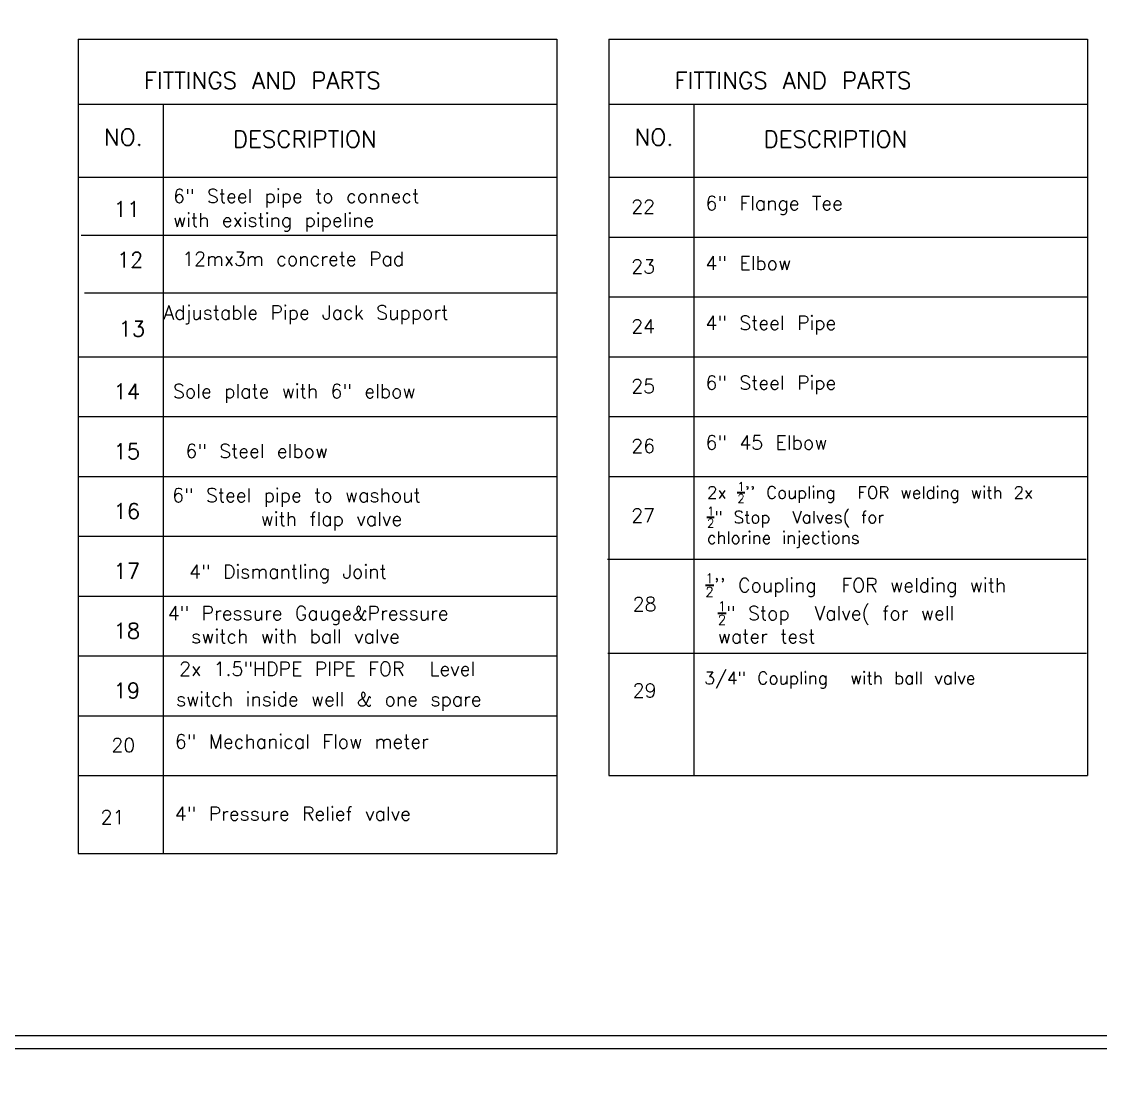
# Model space of a CAD drawing. Header units: inches. Extents: x 191440 to 383551, y 141411 to 284946.
# Drawn here: x 191665.11 to 191690.55, y 141573.4 to 141598.42 of the extents above; entities that cross this region are included whole.
import ezdxf

# ---------------------------------------------------------------- set-up
doc = ezdxf.new("R2010")
doc.units = ezdxf.units.IN
doc.header["$MEASUREMENT"] = 0
doc.layers.add('Sanitary', color=6, linetype='Continuous')
doc.layers.add('VP', color=7, linetype='Continuous')
doc.layers.add('WB-SJ3-M-SECTA - P-TW', color=7, linetype='Continuous', lineweight=35)
doc.styles.add('ROMANS', font='romans', dxfattribs={"height": 1})
doc.styles.get("Standard").update_dxf_attribs({"font": 'txt.shx', "height": 0.2})
doc.dimstyles.new('osama', dxfattribs={"dimtxt": 50, "dimasz": 45, "dimexe": 0.18, "dimexo": 0.0625, "dimgap": 0.2, "dimtad": 0, "dimdec": 0, "dimzin": 0, "dimdsep": 46, "dimtxsty": 'ROMANS', "dimcen": 0, "dimse1": 1, "dimse2": 1, "dimclrd": 3, "dimclre": 3, "dimclrt": 5, "dimadec": 0, "dimazin": 0, "dimtfac": 0.6, "dimtdec": 0, "dimtmove": 2, "dimatfit": 3, "dimfxl": 1, "dimtolj": 1, "dimtzin": 0, "dimarcsym": 0})

msp = doc.modelspace()

# ---------------------------------------------------------------- linework, layer by layer
for p, q in [((191666.44356, 141598.00621), (191677.72874, 141598.00717)), ((191666.44356, 141598.00621), (191666.44356, 141578.82103)), ((191677.72874, 141598.00717), (191677.72874, 141578.82103)), ((191678.95404, 141598.00621), (191690.23922, 141598.00717)), ((191678.95404, 141598.00621), (191678.95404, 141580.65569)), ((191690.23922, 141598.00717), (191690.23922, 141580.65569)), ((191666.44356, 141596.48049), (191677.72874, 141596.48049)), ((191668.44916, 141596.48049), (191668.44916, 141578.82103)), ((191678.95404, 141596.48049), (191690.23922, 141596.48049)), ((191680.95965, 141596.48049), (191680.95965, 141580.65569)), ((191666.44356, 141594.754), (191677.72874, 141594.754)), ((191666.5204, 141594.754), (191677.72874, 141594.754)), ((191678.95404, 141594.754), (191690.23922, 141594.754)), ((191678.95404, 141594.754), (191690.23922, 141594.754)), ((191666.5204, 141593.3908), (191677.72874, 141593.3908)), ((191668.44916, 141593.3908), (191668.44916, 141578.82103)), ((191677.72874, 141593.3908), (191677.72874, 141578.82103)), ((191678.95404, 141593.34417), (191690.23922, 141593.34417)), ((191680.95965, 141593.34417), (191680.95965, 141580.65569)), ((191690.23922, 141593.34417), (191690.23922, 141580.65569)), ((191666.59725, 141592.02761), (191677.72874, 141592.02761)), ((191678.95404, 141591.93434), (191690.23922, 141591.93434)), ((191666.44356, 141590.52451), (191677.72874, 141590.52451)), ((191678.95404, 141590.52451), (191690.23922, 141590.52451)), ((191666.44356, 141589.11468), (191677.72874, 141589.11468)), ((191678.95404, 141589.11468), (191690.23922, 141589.11468)), ((191666.44356, 141587.70485), (191677.72874, 141587.70485)), ((191678.95404, 141587.70485), (191690.23922, 141587.70485)), ((191666.44356, 141586.29502), (191677.72874, 141586.29502)), ((191678.92834, 141585.75819), (191690.21353, 141585.75819)), ((191666.44356, 141584.88519), (191677.72874, 141584.88519)), ((191666.44356, 141583.47536), (191677.72874, 141583.47536)), ((191678.93655, 141583.53662), (191690.22173, 141583.53662)), ((191666.44356, 141582.06553), (191677.72874, 141582.06553)), ((191666.44356, 141580.65569), (191677.72874, 141580.65569)), ((191678.95404, 141580.65569), (191690.23922, 141580.65569))]:
    msp.add_line(p, q)
msp.add_lwpolyline([(191704.84572, 141613.72494), (191647.34572, 141613.72494), (191647.34572, 141574.22494), (191704.84572, 141574.22494), (191704.84572, 141613.72494)])
msp.add_lwpolyline([(191704.54572, 141613.42494), (191647.64572, 141613.42494), (191647.64572, 141574.52494), (191704.54572, 141574.52494)], close=True)
at = {"layer": 'VP'}
msp.add_line((191666.44356, 141578.82103), (191677.72874, 141578.82103), dxfattribs=at)

# ---------------------------------------------------------------- texts
at = {"layer": 'WB-SJ3-M-SECTA - P-TW'}
for s, height, p in [('FITTINGS AND PARTS ', 0.3978, (191667.99522, 141596.83573)), ('FITTINGS AND PARTS ', 0.3978, (191680.5057, 141596.83573)), ('NO.', 0.3978, (191667.05136, 141595.50032)), ('DESCRIPTION ', 0.3978, (191670.09507, 141595.45511)), ('NO.', 0.3978, (191679.56185, 141595.50032)), ('DESCRIPTION ', 0.3978, (191682.60556, 141595.45511)), ('6" Steel pipe to connect ', 0.3276, (191668.68624, 141594.14903)), ('6" Flange Tee ', 0.3276, (191681.23654, 141593.97937)), ('11', 0.364, (191667.28216, 141593.823)), ('22', 0.3276, (191679.48614, 141593.89834)), ('with existing pipeline ', 0.3276, (191668.68624, 141593.58406)), ('12', 0.364, (191667.35901, 141592.62919)), ('12mx3m concrete Pad ', 0.3276, (191668.90008, 141592.66837)), ('23', 0.3276, (191679.48614, 141592.48851)), ('4" Elbow', 0.3276, (191681.23654, 141592.56954)), ('Adjustable Pipe Jack Support', 0.3276, (191668.45574, 141591.4043)), ('4" Steel Pipe', 0.3276, (191681.23654, 141591.15971)), ('13', 0.364, (191667.39924, 141591.00333)), ('24', 0.3276, (191679.48614, 141591.07868)), ('25', 0.3276, (191679.48614, 141589.66885)), ('6" Steel Pipe', 0.3276, (191681.23654, 141589.74988)), ('14', 0.364, (191667.28216, 141589.52421)), ('Sole plate with 6" elbow ', 0.3276, (191668.68343, 141589.54947)), ('6" 45 Elbow', 0.3276, (191681.23654, 141588.33902)), ('15', 0.364, (191667.28216, 141588.11438)), (' 6" Steel elbow ', 0.3276, (191668.68343, 141588.13964)), ('26', 0.3276, (191679.48614, 141588.258)), (' 6" Steel pipe to washout ', 0.3276, (191668.37114, 141587.0961)), ('16', 0.364, (191667.28216, 141586.70455)), ('27', 0.3276, (191679.48614, 141586.61732)), ('       with flap valve', 0.3276, (191668.52729, 141586.53811)), ('17', 0.364, (191667.28216, 141585.29472)), ('4" Dismantling Joint', 0.3276, (191669.06331, 141585.29655)), ('28', 0.3276, (191679.52004, 141584.52886)), ('4" Pressure Gauge&Pressure ', 0.3276, (191668.55754, 141584.3184)), ('18', 0.364, (191667.28216, 141583.88489)), (' switch with ball valve ', 0.3276, (191668.82027, 141583.77091)), ('2x 1.5"HDPE PIPE FOR  Level ', 0.3276, (191668.82846, 141583.00788)), ('19', 0.364, (191667.28216, 141582.47506)), ('29', 0.3276, (191679.52004, 141582.49387)), ('switch inside well & one spare', 0.3276, (191668.75522, 141582.29115)), ('6" Mechanical Flow meter', 0.3276, (191668.72605, 141581.29089)), ('20', 0.3276, (191667.22988, 141581.20987)), ('21', 0.3276, (191666.97566, 141579.51167)), ('4" Pressure Relief valve', 0.3276, (191668.72605, 141579.5927))]:
    msp.add_text(s, height=height, dxfattribs=at).set_placement(p)
at = {"layer": 'WB-SJ3-M-SECTA - P-TW', "attachment_point": 4}
for s, insert, char_height, width in [('\\A1;2x {\\H0.7x;\\S1/2;}\'\' Coupling  FOR welding with 2x {\\H0.7x;\\S1/2;}" Stop  Valves( for \\Pchlorine injections ', (191681.27162, 141586.79383), 0.2889432, 8.6243298), ('\\A1;{\\H0.7x;\\S1/2;}\'\' Coupling  FOR welding with \\P {\\H0.7x;\\S1/2;}" Stop  Valve( for well\\P water test  ', (191681.23466, 141584.59475), 0.3276, 9.7781517), ('\\A1;3/4" Coupling  with ball valve \\P ', (191681.20716, 141582.65744), 0.29484, 8.8003365)]:
    msp.add_mtext(s, dxfattribs=dict(at, insert=insert, char_height=char_height, width=width))

# ---------------------------------------------------------------- leaders
at = {"layer": 'Sanitary', "ltscale": 0.5}
for points in [[(191655.73675, 141641.56559), (191656.93689, 141640.74214), (191657.39899, 141640.69028)], [(191657.66913, 141520.21779), (191658.11744, 141520.51917), (191658.57954, 141520.46732)]]:
    msp.add_leader(points, dimstyle='osama', override={"dimasz": 100, "dimgap": 0.09}, dxfattribs=at)

doc.saveas('drawing.dxf')
